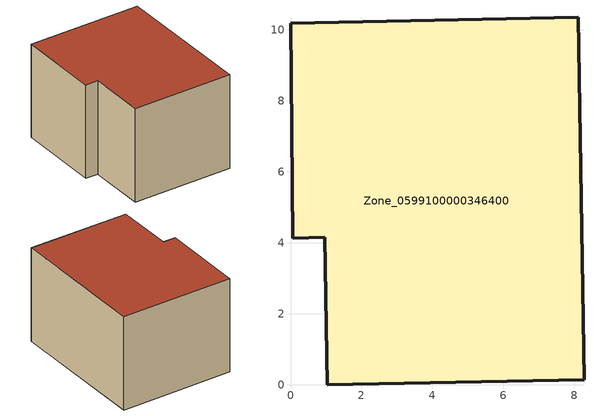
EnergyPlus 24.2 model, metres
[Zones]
Zone_0599100000346400
 floor ground (C_G): 8.11,10.35 8.27,0.14 1.04,0 0.96,4.15 0.06,4.13 0,10.19 z0
 wall outside (C_F): 8.27,0.14 8.11,10.35 0,10.19 0.06,4.13 0.96,4.15 1.04,0 8.27,0.14 z0:6.84
 roof outside (C_R): 8.11,10.35 0,10.19 0.06,4.13 0.96,4.15 1.04,0 8.27,0.14 z6.84
[BUILDING]
Pand.0599100000346400: North Axis=0; Terrain=City; Loads Convergence Tolerance Value=0.04; Temperature Convergence Tolerance Value=0.4; Solar Distribution=FullExterior; Maximum Number of Warmup Days=25; Minimum Number of Warmup Days=1
[Site:Location]
Rotterdam.The.Hague.AP_ZH_NLD Design_Conditions: Latitude=51.96; Longitude=4.45; Time Zone=1; Elevation=-4.5
[SITE:GROUNDTEMPERATURE:BUILDINGSURFACE]
18, 18, 18, 18, 18, 18, 18, 18, 18, 18, 18, 18
[MATERIAL] Thermal Absorptance=0.9; Solar Absorptance=0.7; Visible Absorptance=0.7
Name | Roughness | Thickness | Conductivity | Density | Specific Heat
G.D.1992-2005 | MediumSmooth | 0.15 | 0.06 | 540 | 1210
F.D.1992-2005 | Rough | 0.3 | 0.12 | 1920 | 840
R.D.1992-2005 | MediumRough | 0.2 | 0.08 | 1500 | 1000
[CONSTRUCTION]
C_G: G.D.1992-2005
C_F: F.D.1992-2005
C_R: R.D.1992-2005
[ZONE]
Zone_0599100000346400: Type=1; Multiplier=1; Ceiling Height=Autocalculate; Volume=Autocalculate; Floor Area=autocalculate; Part of Total Floor Area=Yes
[ZONEINFILTRATION:DESIGNFLOWRATE]
Infil_Zone_0599100000346400: Zone or ZoneList or Space or SpaceList=Zone_0599100000346400; Schedule=AlwaysOn; Design Flow Rate Calculation Method=Flow/Area; Flow Rate per Floor Area=0.0021; Constant Term Coefficient=1; Temperature Term Coefficient=0; Velocity Term Coefficient=0; Velocity Squared Term Coefficient=0
[HVACTEMPLATE:ZONE:IDEALLOADSAIRSYSTEM]
Zone_0599100000346400: Maximum Heating Supply Air Temperature=50; Minimum Cooling Supply Air Temperature=13; Maximum Heating Supply Air Humidity Ratio=0.0156; Minimum Cooling Supply Air Humidity Ratio=0.0077; Heating Limit=NoLimit; Cooling Limit=NoLimit; Dehumidification Control Type=ConstantSensibleHeatRatio; Cooling Sensible Heat Ratio=0.7; Dehumidification Setpoint=60; Humidification Control Type=None; Humidification Setpoint=30; Outdoor Air Method=None; Outdoor Air Flow Rate per Person=0.00944; Outdoor Air Flow Rate per Zone Floor Area=0; Outdoor Air Flow Rate per Zone=0; Demand Controlled Ventilation Type=None; Outdoor Air Economizer Type=NoEconomizer; Heat Recovery Type=None; Sensible Heat Recovery Effectiveness=0.7; Latent Heat Recovery Effectiveness=0.65
[ZONECONTROL:THERMOSTAT]
ThermostatControl_Zone_0599100000346400: Zone or ZoneList=Zone_0599100000346400; Control Type Schedule=DualSetpointControlType; Control 1=Thermostat_Zone_0599100000346400; Temperature Difference Between Cutout And Setpoint=0
[THERMOSTATSETPOINT:DUALSETPOINT]
Thermostat_Zone_0599100000346400: Heating Setpoint Temperature Schedule=HeatingSetpoint_Zone_0599100000346400; Cooling Setpoint Temperature Schedule=CoolingSetpoint_Zone_0599100000346400
[SCHEDULE:COMPACT]
HeatingSetpoint_Zone_0599100000346400: Through: 12/31, For: AllDays, Until: 24:00, 21
CoolingSetpoint_Zone_0599100000346400: Through: 12/31, For: AllDays, Until: 24:00, 24
DualSetpointControlType: Through: 12/31, For: AllDays, Until: 24:00, 4
AlwaysOn: Through: 12/31, For: AllDays, Until: 24:00, 1
